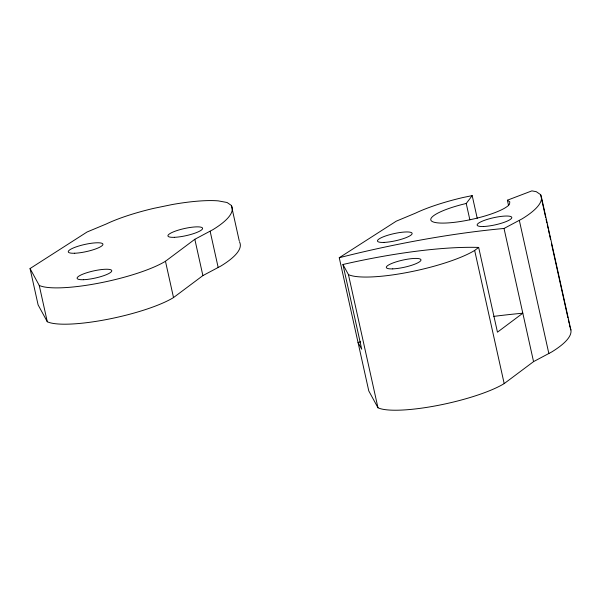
<?xml version="1.0" encoding="UTF-8"?>
<svg xmlns="http://www.w3.org/2000/svg" width="601" height="601" viewBox="0 0 601 601"><rect width="100%" height="100%" fill="white"/><g stroke="black" fill="none" stroke-linecap="round" stroke-linejoin="round"><path stroke-width="0.9" d="M545.648 217.442L540.6 194.641L536.287 191.689L531.893 190.87L507.387 200.208L509.806 201.861L509.535 204.152A40.552 8.361 -12.5 0 1 467.638 220.229A40.552 8.361 -12.5 0 1 430.767 219.658A40.552 8.361 -12.5 0 1 466.233 203.484L472.198 195.618L477.232 218.321M30.05 268.549L39.245 285.43A70.362 14.507 -12.5 0 0 98.414 283.229A70.362 14.507 -12.5 0 0 165.463 261.255L194.829 239.288L212.912 229.665A166.184 34.272 -12.5 0 0 231.393 205.467L227.088 202.507L218.291 200.877A72.233 14.897 -12.5 0 0 172.209 204.543L153.788 208.344A72.233 14.897 -12.5 0 0 106.309 223.97L87.07 231.994L30.05 268.549L38.103 304.872L47.291 321.745A70.362 14.507 -12.5 0 0 106.467 319.544A70.362 14.507 -12.5 0 0 173.516 297.57L202.883 275.604L220.965 265.988A166.184 34.272 -12.5 0 0 239.446 241.782M478.666 247.432A166.409 34.317 -12.5 0 0 342.938 264.493L348.445 274.604A70.362 14.507 -12.5 0 0 407.613 272.403A70.362 14.507 -12.5 0 0 474.662 250.429L478.666 247.432L497.455 332.18L522.817 313.204A247.139 50.965 -12.5 0 0 493.774 316.381M472.198 195.618L462.988 197.519A72.233 14.897 -12.5 0 0 415.516 213.145L396.269 221.168L339.249 257.724L368.774 390.898L377.969 407.771A70.362 14.507 -12.5 0 0 437.137 405.57A70.362 14.507 -12.5 0 0 504.186 383.596L533.553 361.629L551.635 352.013A166.184 34.272 -12.5 0 0 570.116 327.808M339.249 257.724A247.139 50.965 -12.5 0 1 504.029 228.463L522.111 218.839A166.184 34.272 -12.5 0 0 540.6 194.641M541.373 196.805L570.89 329.972M546.054 219.267L546.865 222.918M547.271 224.744L548.074 228.388M548.48 230.213L549.291 233.864M549.697 235.69L550.501 239.333M551.515 243.893L567.892 317.779M568.298 319.604L569.109 323.248M569.515 325.073L569.913 326.899M519.347 220.454L548.871 353.621M507.387 200.208L508.596 205.655M504.029 228.463L533.553 361.629M466.233 203.484L469.862 219.823M474.662 250.429L504.186 383.596M348.445 274.604L377.969 407.771M342.938 264.493L361.719 349.234L358.038 342.472A247.139 50.965 -12.5 0 1 360.653 341.811M231.393 205.467L239.243 240.873M210.147 231.28L218.193 267.595M194.829 239.288L202.883 275.604M165.463 261.255L173.516 297.57M39.245 285.43L47.291 321.745M74.689 253.239A17.745 3.659 -12.5 0 0 102.726 244.975A17.745 3.659 -12.5 0 0 79.385 245.839A17.745 3.659 -12.5 0 0 74.689 253.239M174.358 237.32A17.745 3.659 -12.5 0 0 202.394 229.056A17.745 3.659 -12.5 0 0 179.045 229.92A17.745 3.659 -12.5 0 0 174.358 237.32M83.539 279.705A17.745 3.659 -12.5 0 0 111.576 271.442A17.745 3.659 -12.5 0 0 88.227 272.306A17.745 3.659 -12.5 0 0 83.539 279.705M392.746 268.88A17.745 3.659 -12.5 0 0 420.775 260.616A17.745 3.659 -12.5 0 0 397.434 261.48A17.745 3.659 -12.5 0 0 392.746 268.88M383.896 242.413A17.745 3.659 -12.5 0 0 411.925 234.15A17.745 3.659 -12.5 0 0 388.584 235.014A17.745 3.659 -12.5 0 0 383.896 242.413M483.565 226.494A17.745 3.659 -12.5 0 0 511.594 218.231A17.745 3.659 -12.5 0 0 488.252 219.095A17.745 3.659 -12.5 0 0 483.565 226.494"/></g></svg>
